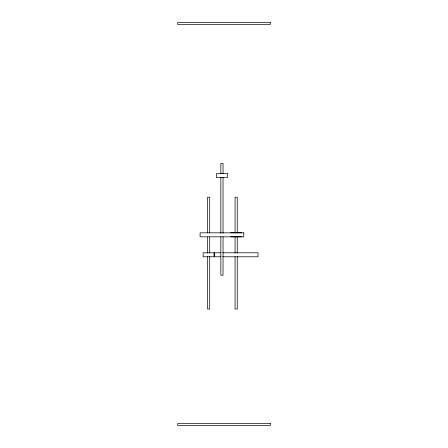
<?xml version="1.0" encoding="UTF-8"?>
<svg xmlns="http://www.w3.org/2000/svg" width="448" height="448" viewBox="0 0 448 448"><rect width="100%" height="100%" fill="white"/><g stroke="black" fill="none" stroke-linecap="round" stroke-linejoin="round"><path stroke-width="0.67" d="M230.692 232.803L241.618 232.803M230.692 236.807L241.618 236.807M220.696 252.784L214.295 252.784L214.295 256.788L220.696 256.788M222.639 252.784L258.009 252.784L258.009 256.788L222.639 256.788M237.25 232.837L237.25 197.193L235.06 197.193L235.06 232.837M237.25 237.031L237.25 253.109M237.25 256.603L237.25 309.03L235.06 309.03L235.06 256.603M235.06 237.031L235.06 253.109M223.037 173.869L223.037 163.386L220.853 163.386L220.853 173.869M223.037 177.363L223.037 233.285M223.037 236.779L223.037 275.223L220.853 275.223L220.853 236.779M220.853 177.363L220.853 233.285M209.709 232.837L209.709 197.193L207.519 197.193L207.519 232.837M209.709 237.031L209.709 253.109M209.709 256.603L209.709 309.03L207.519 309.03L207.519 256.603M207.519 237.031L207.519 253.109M270.301 22.4L177.699 22.4L177.699 24.584L270.301 24.584L270.301 22.4M227.41 173.656L216.485 173.656L216.485 177.666L227.41 177.666L227.41 173.656M243.802 232.82L200.088 232.82L200.088 236.824L243.802 236.824L243.802 232.82M214.077 252.784L203.151 252.784L203.151 256.788L214.077 256.788L214.077 252.784M270.301 423.416L177.699 423.416L177.699 425.6L270.301 425.6L270.301 423.416"/></g></svg>
